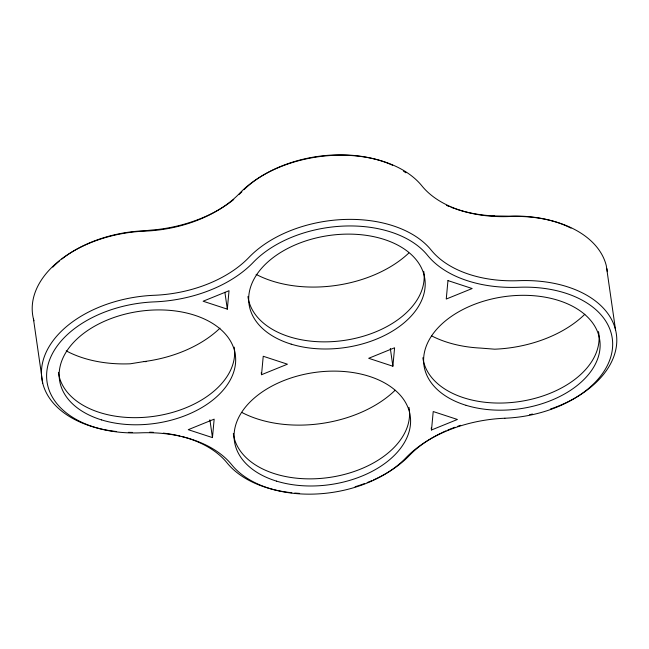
<?xml version="1.0" encoding="UTF-8"?>
<svg xmlns="http://www.w3.org/2000/svg" width="649" height="649" viewBox="0 0 649 649"><rect width="100%" height="100%" fill="white"/><g stroke="black" fill="none" stroke-linecap="round" stroke-linejoin="round"><path stroke-width="0.97" d="M212.458 437.604L214.162 419.157L188.251 429.679L212.458 437.604L209.887 419.781M227.32 309.151L229.032 290.711L203.113 301.225L227.32 309.151L224.895 292.326M261.531 374.708L263.234 356.26L287.442 364.194L261.531 374.708L261.239 372.729M392.88 366.223L394.592 347.783L368.681 358.297L392.88 366.223L390.317 348.399M431.504 429.987L433.216 411.547L457.415 419.473L431.504 429.987L431.22 428.007M239.213 194.367L241.915 191.771M146.106 361.663A110.776 70.611 -8.2 0 0 144.086 361.566L130.23 363.797A103.029 65.671 -8.2 0 1 66.23 350.874M492.688 216.222A103.296 65.841 -8.2 0 1 494.635 215.955L508.848 216.166A103.029 65.671 -8.2 0 1 570.998 228.124M550.417 409.073A106.103 67.634 -8.2 0 0 615.536 329.838L606.288 265.668A106.103 67.634 -8.2 0 0 509.4 216.523A106.103 67.634 -8.2 0 1 421.939 185.922A106.103 67.634 -8.2 0 0 239.716 193.224A106.103 67.634 -8.2 0 1 144.954 231.125A106.103 67.634 -8.2 0 0 33.959 320.809M33.464 318.975L42.712 383.137M440.809 433.248A106.103 67.634 -8.2 0 0 409.284 455.582A106.103 67.634 -8.2 0 1 373.451 479.936M441.661 432.834A106.103 67.634 -8.2 0 1 445.993 430.847M447.761 430.076A106.103 67.634 -8.2 0 1 455.038 427.229M457.821 426.247A106.103 67.634 -8.2 0 1 460.62 425.322M371.69 480.714A106.103 67.634 -8.2 0 1 367.196 482.564M364.446 483.602A106.103 67.634 -8.2 0 1 358.881 485.549M357.94 485.85A106.103 67.634 -8.2 0 1 355.108 486.726M299.611 493.386A106.103 67.634 -8.2 0 1 294.735 493.045M291.807 492.761A106.103 67.634 -8.2 0 1 227.061 462.883A106.103 67.634 -8.2 0 0 181.761 436.493M615.536 329.838A106.103 67.634 -8.2 0 0 518.648 280.684A106.103 67.634 -8.2 0 1 431.187 250.092A106.103 67.634 -8.2 0 0 248.965 257.393A106.103 67.634 -8.2 0 1 154.202 295.287A106.103 67.634 -8.2 0 0 43.175 360.309A106.103 67.634 -8.2 0 0 116.374 431.512M532.472 414.054A106.103 67.634 -8.2 0 1 529.568 414.662M132.453 432.412A106.103 67.634 -8.2 0 1 128.372 432.348M149.562 432.193A106.103 67.634 -8.2 0 1 153.529 432.339M163.321 433.126A106.103 67.634 -8.2 0 1 179.903 436.031M606.912 268.637A106.103 67.634 -8.2 0 1 607.334 271.647M431.455 335.793A103.296 65.841 -8.2 0 0 480.552 348.083L494.668 349.194A103.029 65.671 -8.2 0 0 584.846 314.254M395.127 390.252A103.029 65.671 -8.2 0 1 241.761 412.399M219.995 328.151A103.296 65.841 -8.2 0 1 144.086 361.566M52.837 267.112A103.029 65.671 -8.2 0 1 59.473 260.955M61.866 259.008A103.029 65.671 -8.2 0 1 144.411 230.768L158.169 229.438A110.776 70.611 -8.2 0 0 233.762 199.503M243.951 189.719A103.029 65.671 -8.2 0 1 392.621 165.268M403.475 171.158A103.029 65.671 -8.2 0 1 405.933 172.804M494.635 215.955A110.776 70.611 -8.2 0 1 455.566 208.905M454.665 208.597A110.776 70.611 -8.2 0 1 450.925 207.218M449.092 206.479A110.776 70.611 -8.2 0 1 446.39 205.327M408.765 253.078A103.296 65.841 -8.2 0 1 256.095 274.365M234.224 347.134A88.808 56.609 -8.2 0 1 154.357 416.269A88.808 56.609 -8.2 0 1 58.41 372.339M598.5 331.566A88.808 56.609 -8.2 0 1 519.565 401.553A88.808 56.609 -8.2 0 1 422.856 357.737M408.975 407.369A88.808 56.609 -8.2 0 1 330.041 477.356A88.808 56.609 -8.2 0 1 233.332 433.54M423.748 271.339A88.808 56.609 -8.2 0 1 343.881 340.465A88.808 56.609 -8.2 0 1 247.942 296.536M447.964 280.595L446.252 299.043L472.164 288.529L447.964 280.595M504.881 418.232A110.776 70.611 -8.2 0 0 405.941 457.805A101.422 64.649 -8.2 0 1 231.75 464.781A110.776 70.611 -8.2 0 0 140.435 432.834A101.422 64.649 -8.2 0 1 46.842 371.382A101.422 64.649 -8.2 0 1 154.397 301.874A110.776 70.611 -8.2 0 0 253.329 262.301A101.422 64.649 -8.2 0 1 427.521 255.325A110.776 70.611 -8.2 0 0 518.835 287.272A101.422 64.649 -8.2 0 1 612.429 348.724A101.422 64.649 -8.2 0 1 504.881 418.232M291.158 344.132A88.808 56.609 -8.2 0 0 425.184 285.3A88.808 56.609 -8.2 0 0 294.476 245.225A88.808 56.609 -8.2 0 0 291.158 344.132M276.547 481.128A88.808 56.609 -8.2 0 0 410.582 422.304A88.808 56.609 -8.2 0 0 279.873 382.229A88.808 56.609 -8.2 0 0 276.547 481.128M466.079 405.325A88.808 56.609 -8.2 0 0 600.106 346.501A88.808 56.609 -8.2 0 0 469.397 306.425A88.808 56.609 -8.2 0 0 466.079 405.325M101.633 419.927A88.808 56.609 -8.2 0 0 235.66 361.104A88.808 56.609 -8.2 0 0 104.951 321.028A88.808 56.609 -8.2 0 0 101.633 419.927"/></g></svg>
